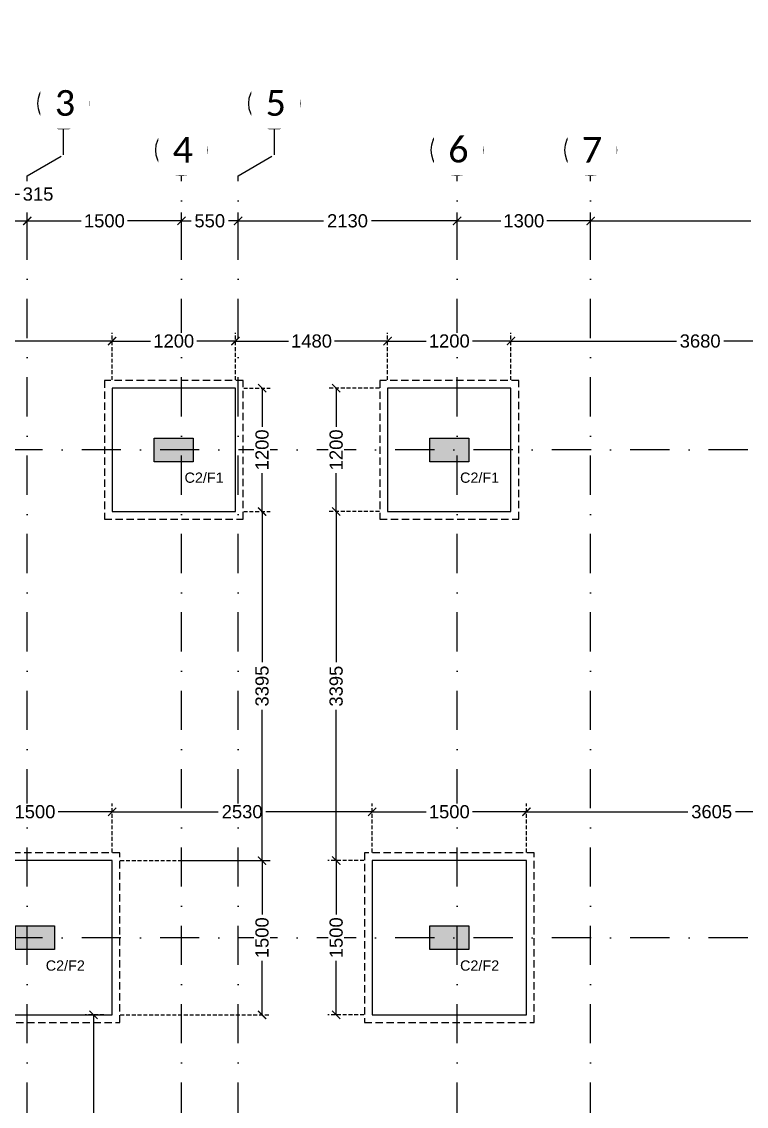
# Model space of a CAD drawing. Header units: millimetres. Extents: x -176651 to 954389, y -469666 to 486614.
# Drawn here: x 259313 to 266361, y 175516 to 186064 of the extents above; entities that cross this region are included whole.
import ezdxf
from ezdxf.xclip import XClip

# ---------------------------------------------------------------- set-up
doc = ezdxf.new("R2010")
doc.units = ezdxf.units.MM
doc.header["$LTSCALE"] = 150
doc.header["$XCLIPFRAME"] = 2
for name, pattern in [('1625E_Grid$0$DASHDOTX2', [50.8, 25.4, -12.7, 0, -12.7]), ('3BHK-W(SB)$0$HIDDEN', [0.375, 0.25, -0.125]), ('HIDDEN2', [4.7625, 3.175, -1.5875])]:
    doc.linetypes.add(name, pattern=pattern)
for name, color, linetype in [('1625E_Columns$0$ad-Column', 3, 'Continuous'), ('1625E_Columns$0$ad-Column Hatch', 125, 'Continuous'), ('1625E_Grid$0$ad-Grid', 8, '1625E_Grid$0$DASHDOTX2'), ('1625E_Grid$0$ad-Text main', 7, 'Continuous'), ('ad-External Dimensions', 6, 'Continuous'), ('ad-Footing line', 2, 'Continuous'), ('ad-Foundation text', 4, 'Continuous'), ('ad-PCC line', 8, 'HIDDEN2'), ("Plot's Boundary$0$ad-Road", 8, 'Continuous'), ("Plot's Boundary$0$ad-Road Hatch", 8, 'Continuous')]:
    doc.layers.add(name, color=color, linetype=linetype)
doc.layers.add('1625E_Grid$0$ad-Dimension', color=7, linetype='Continuous', lineweight=0, true_color=0x0000f9)
doc.styles.add('1625E_Grid$0$Standard', font='arial.ttf')
doc.styles.get("Standard").update_dxf_attribs({"font": 'arial.ttf'})
doc.dimstyles.new('1625E_Grid$0$A-75-DIM-INT (Framing)', dxfattribs={"dimscale": 100, "dimtxt": 1.6, "dimasz": 1, "dimexe": 1, "dimexo": 1, "dimgap": 0.5, "dimtad": 0, "dimdec": 0, "dimdsep": 46, "dimtxsty": '1625E_Grid$0$Standard', "dimblk": '1625E_Grid$0$_ArchTick', "dimcen": 0.025, "dimclrd": 5, "dimclre": 5, "dimclrt": 256, "dimazin": 2, "dimtfac": 1, "dimtdec": 0, "dimtmove": 1, "dimatfit": 0, "dimldrblk": '1625E_Grid$0$_ArchTick', "dimfxl": 1, "dimfxlon": 1, "dimtfill": 1, "dimtolj": 1, "dimtzin": 0, "dimarcsym": 0})
doc.dimstyles.new('A-75-DIM-INT (Framing)', dxfattribs={"dimscale": 100, "dimtxt": 1.6, "dimasz": 1, "dimexe": 1, "dimexo": 1, "dimgap": 0.5, "dimtad": 0, "dimdec": 0, "dimdsep": 46, "dimtxsty": 'Standard', "dimblk": 'ARCHTICK', "dimcen": 0.025, "dimclrd": 5, "dimclre": 5, "dimclrt": 256, "dimazin": 2, "dimtfac": 1, "dimtdec": 0, "dimtmove": 1, "dimatfit": 0, "dimldrblk": 'ARCHTICK', "dimfxl": 1, "dimfxlon": 1, "dimtfill": 1, "dimtolj": 1, "dimtzin": 0, "dimarcsym": 0})

# ---------------------------------------------------------------- blocks, each defined once
blk = doc.blocks.new('1625E_Grid$0$_ArchTick')
at = {"color": 0, "linetype": 'ByBlock', "const_width": 0.15}
blk.add_lwpolyline([(-0.5, -0.5), (0.5, 0.5)], dxfattribs=at)
blk = doc.blocks.new('*D248')
at = {"layer": '1625E_Grid$0$ad-Dimension', "lineweight": -2, "transparency": 16777216}
for p, q in [((2787, 15732), (2788, 15992)), ((2788, 15992), (2868, 15992)), ((2630, 15370), (2630, 15812)), ((2630, 15732), (2945, 15732)), ((2945, 15432), (2945, 15812))]:
    blk.add_line(p, q, dxfattribs=at)
at = {"layer": 'Defpoints', "color": 0, "transparency": 16777216}
for p in [(2945, 15732), (2945, 15352), (2630, 15290)]:
    blk.add_point(p, dxfattribs=at)
at = {"layer": '1625E_Grid$0$ad-Dimension', "lineweight": -2, "transparency": 16777216, "xscale": 80, "yscale": 80, "zscale": 80, "rotation": 180}
blk.add_blockref('1625E_Grid$0$_ArchTick', (2630, 15732), dxfattribs=at)
at = {"layer": '1625E_Grid$0$ad-Dimension', "lineweight": -2, "transparency": 16777216, "xscale": 80, "yscale": 80, "zscale": 80}
blk.add_blockref('1625E_Grid$0$_ArchTick', (2945, 15732), dxfattribs=at)
at = {"layer": '1625E_Grid$0$ad-Dimension', "transparency": 16777216, "insert": (3050, 15992), "char_height": 128, "attachment_point": 5, "style": '1625E_Grid$0$Standard', "bg_fill": 3, "box_fill_scale": 1.1, "bg_fill_color": 256, "bg_fill_true_color": 13158600, "bg_fill_transparency": 0}
blk.add_mtext('\\A1;315', dxfattribs=at)
blk = doc.blocks.new('*D251')
at = {"layer": '1625E_Grid$0$ad-Dimension', "lineweight": -2, "transparency": 16777216}
for p, q in [((2945, 15432), (2945, 15812)), ((2945, 15732), (3470, 15732)), ((4445, 15732), (3920, 15732)), ((4445, 15432), (4445, 15812))]:
    blk.add_line(p, q, dxfattribs=at)
at = {"layer": 'Defpoints', "color": 0, "transparency": 16777216}
for p in [(4445, 15732), (2945, 15352), (4445, 15352)]:
    blk.add_point(p, dxfattribs=at)
at = {"layer": '1625E_Grid$0$ad-Dimension', "lineweight": -2, "transparency": 16777216, "xscale": 80, "yscale": 80, "zscale": 80, "rotation": 180}
blk.add_blockref('1625E_Grid$0$_ArchTick', (2945, 15732), dxfattribs=at)
at = {"layer": '1625E_Grid$0$ad-Dimension', "lineweight": -2, "transparency": 16777216, "xscale": 80, "yscale": 80, "zscale": 80}
blk.add_blockref('1625E_Grid$0$_ArchTick', (4445, 15732), dxfattribs=at)
at = {"layer": '1625E_Grid$0$ad-Dimension', "transparency": 16777216, "insert": (3695, 15732), "char_height": 128, "attachment_point": 5, "style": '1625E_Grid$0$Standard', "bg_fill": 3, "box_fill_scale": 1.1, "bg_fill_color": 256, "bg_fill_true_color": 13158600, "bg_fill_transparency": 0}
blk.add_mtext('\\A1;1500', dxfattribs=at)
blk = doc.blocks.new('*D249')
at = {"layer": '1625E_Grid$0$ad-Dimension', "lineweight": -2, "transparency": 16777216}
for p, q in [((4445, 15370), (4445, 15812)), ((4445, 15732), (4539, 15732)), ((4995, 15732), (4901, 15732)), ((4995, 15432), (4995, 15812))]:
    blk.add_line(p, q, dxfattribs=at)
at = {"layer": 'Defpoints', "color": 0, "transparency": 16777216}
for p in [(4995, 15732), (4995, 15352), (4445, 15290)]:
    blk.add_point(p, dxfattribs=at)
at = {"layer": '1625E_Grid$0$ad-Dimension', "lineweight": -2, "transparency": 16777216, "xscale": 80, "yscale": 80, "zscale": 80, "rotation": 180}
blk.add_blockref('1625E_Grid$0$_ArchTick', (4445, 15732), dxfattribs=at)
at = {"layer": '1625E_Grid$0$ad-Dimension', "lineweight": -2, "transparency": 16777216, "xscale": 80, "yscale": 80, "zscale": 80}
blk.add_blockref('1625E_Grid$0$_ArchTick', (4995, 15732), dxfattribs=at)
at = {"layer": '1625E_Grid$0$ad-Dimension', "transparency": 16777216, "insert": (4720, 15732), "char_height": 128, "attachment_point": 5, "style": '1625E_Grid$0$Standard', "bg_fill": 3, "box_fill_scale": 1.1, "bg_fill_color": 256, "bg_fill_true_color": 13158600, "bg_fill_transparency": 0}
blk.add_mtext('\\A1;550', dxfattribs=at)
blk = doc.blocks.new('*D250')
at = {"layer": '1625E_Grid$0$ad-Dimension', "lineweight": -2, "transparency": 16777216}
for p, q in [((4995, 15370), (4995, 15812)), ((4995, 15732), (5828, 15732)), ((7125, 15732), (6292, 15732)), ((7125, 15432), (7125, 15812))]:
    blk.add_line(p, q, dxfattribs=at)
at = {"layer": 'Defpoints', "color": 0, "transparency": 16777216}
for p in [(7125, 15732), (7125, 15352), (4995, 15290)]:
    blk.add_point(p, dxfattribs=at)
at = {"layer": '1625E_Grid$0$ad-Dimension', "lineweight": -2, "transparency": 16777216, "xscale": 80, "yscale": 80, "zscale": 80, "rotation": 180}
blk.add_blockref('1625E_Grid$0$_ArchTick', (4995, 15732), dxfattribs=at)
at = {"layer": '1625E_Grid$0$ad-Dimension', "lineweight": -2, "transparency": 16777216, "xscale": 80, "yscale": 80, "zscale": 80}
blk.add_blockref('1625E_Grid$0$_ArchTick', (7125, 15732), dxfattribs=at)
at = {"layer": '1625E_Grid$0$ad-Dimension', "transparency": 16777216, "insert": (6060, 15732), "char_height": 128, "attachment_point": 5, "style": '1625E_Grid$0$Standard', "bg_fill": 3, "box_fill_scale": 1.1, "bg_fill_color": 256, "bg_fill_true_color": 13158600, "bg_fill_transparency": 0}
blk.add_mtext('\\A1;2130', dxfattribs=at)
blk = doc.blocks.new('*D252')
at = {"layer": '1625E_Grid$0$ad-Dimension', "lineweight": -2, "transparency": 16777216}
for p, q in [((7125, 15432), (7125, 15812)), ((7125, 15732), (7550, 15732)), ((8425, 15732), (8000, 15732)), ((8425, 15432), (8425, 15812))]:
    blk.add_line(p, q, dxfattribs=at)
at = {"layer": 'Defpoints', "color": 0, "transparency": 16777216}
for p in [(8425, 15732), (7125, 15352), (8425, 15352)]:
    blk.add_point(p, dxfattribs=at)
at = {"layer": '1625E_Grid$0$ad-Dimension', "lineweight": -2, "transparency": 16777216, "xscale": 80, "yscale": 80, "zscale": 80, "rotation": 180}
blk.add_blockref('1625E_Grid$0$_ArchTick', (7125, 15732), dxfattribs=at)
at = {"layer": '1625E_Grid$0$ad-Dimension', "lineweight": -2, "transparency": 16777216, "xscale": 80, "yscale": 80, "zscale": 80}
blk.add_blockref('1625E_Grid$0$_ArchTick', (8425, 15732), dxfattribs=at)
at = {"layer": '1625E_Grid$0$ad-Dimension', "transparency": 16777216, "insert": (7775, 15732), "char_height": 128, "attachment_point": 5, "style": '1625E_Grid$0$Standard', "bg_fill": 3, "box_fill_scale": 1.1, "bg_fill_color": 256, "bg_fill_true_color": 13158600, "bg_fill_transparency": 0}
blk.add_mtext('\\A1;1300', dxfattribs=at)
blk = doc.blocks.new('*D253')
at = {"layer": '1625E_Grid$0$ad-Dimension', "lineweight": -2, "transparency": 16777216}
for p, q in [((8425, 15432), (8425, 15812)), ((8425, 15732), (9984, 15732)), ((12005, 15732), (10446, 15732)), ((12005, 15432), (12005, 15812))]:
    blk.add_line(p, q, dxfattribs=at)
at = {"layer": 'Defpoints', "color": 0, "transparency": 16777216}
for p in [(12005, 15732), (8425, 15352), (12005, 15352)]:
    blk.add_point(p, dxfattribs=at)
at = {"layer": '1625E_Grid$0$ad-Dimension', "lineweight": -2, "transparency": 16777216, "xscale": 80, "yscale": 80, "zscale": 80, "rotation": 180}
blk.add_blockref('1625E_Grid$0$_ArchTick', (8425, 15732), dxfattribs=at)
at = {"layer": '1625E_Grid$0$ad-Dimension', "lineweight": -2, "transparency": 16777216, "xscale": 80, "yscale": 80, "zscale": 80}
blk.add_blockref('1625E_Grid$0$_ArchTick', (12005, 15732), dxfattribs=at)
at = {"layer": '1625E_Grid$0$ad-Dimension', "transparency": 16777216, "insert": (10215, 15732), "char_height": 128, "attachment_point": 5, "style": '1625E_Grid$0$Standard', "bg_fill": 3, "box_fill_scale": 1.1, "bg_fill_color": 256, "bg_fill_true_color": 13158600, "bg_fill_transparency": 0}
blk.add_mtext('\\A1;3580', dxfattribs=at)
blk = doc.blocks.new('1625E_Columns$0$zw$6AA0')
at = {"layer": '1625E_Columns$0$ad-Column Hatch', "transparency": 33554687}
h = blk.add_hatch(color=256, dxfattribs=at)
h.dxf.hatch_style = 1
h.paths.add_polyline_path([(0, -230), (380, -230), (380, 0), (0, 0)])
at = {"layer": '1625E_Columns$0$ad-Column'}
blk.add_lwpolyline([(0, -230), (380, -230), (380, 0), (0, 0)], close=True, dxfattribs=at)
blk = doc.blocks.new('1625E_Columns')
at = {"layer": '1625E_Columns$0$ad-Column', "xscale": -1, "rotation": 359.9999999999997}
for p in [(4560, 13620), (7240, 13620), (3210, 8875), (7240, 8875)]:
    blk.add_blockref('1625E_Columns$0$zw$6AA0', p, dxfattribs=at)
blk = doc.blocks.new('zw$D00E')
at = {"layer": 'ad-Footing line'}
for points in [[(-8350, -715), (-7150, -715), (-7150, 485), (-8350, 485)], [(-5670, -715), (-4470, -715), (-4470, 485), (-5670, 485)], [(-9850, -5610), (-8350, -5610), (-8350, -4110), (-9850, -4110)], [(-5820, -5610), (-4320, -5610), (-4320, -4110), (-5820, -4110)]]:
    blk.add_lwpolyline(points, close=True, dxfattribs=at)
at = {"layer": 'ad-PCC line', "ltscale": 0.15}
for points in [[(-8425, -790), (-7075, -790), (-7075, 560), (-8425, 560)], [(-5745, -790), (-4395, -790), (-4395, 560), (-5745, 560)], [(-9925, -5685), (-8275, -5685), (-8275, -4035), (-9925, -4035)], [(-5895, -5685), (-4245, -5685), (-4245, -4035), (-5895, -4035)]]:
    blk.add_lwpolyline(points, close=True, dxfattribs=at)
blk = doc.blocks.new('zw$3F63')
at = {"layer": 'ad-Foundation text', "char_height": 100, "width": 349.31, "attachment_point": 5}
for s, insert in [('\\pxt5;C2/F1', (-7455, -386)), ('\\pxt5;C2/F1', (-4775, -386)), ('\\pxt5;C2/F2', (-8805, -5131)), ('\\pxt5;C2/F2', (-4775, -5131))]:
    blk.add_mtext(s, dxfattribs=dict(at, insert=insert))
blk = doc.blocks.new('_ArchTick')
at = {"color": 0, "linetype": 'ByBlock', "const_width": 0.15}
blk.add_lwpolyline([(-0.5, -0.5), (0.5, 0.5)], dxfattribs=at)
blk = doc.blocks.new('*D191')
at = {"layer": 'ad-External Dimensions', "linetype": '3BHK-W(SB)$0$HIDDEN', "lineweight": -2, "transparency": 16777216}
for p, q in [((790, 565), (790, 1023)), ((3770, 565), (3770, 1023))]:
    blk.add_line(p, q, dxfattribs=at)
at = {"layer": 'ad-External Dimensions', "lineweight": -2, "transparency": 16777216}
for p, q in [((790, 943), (2048, 943)), ((3770, 943), (2512, 943))]:
    blk.add_line(p, q, dxfattribs=at)
at = {"layer": 'Defpoints', "color": 0, "transparency": 16777216}
for p in [(3770, 943), (790, 485), (3770, 485)]:
    blk.add_point(p, dxfattribs=at)
at = {"layer": 'ad-External Dimensions', "lineweight": -2, "transparency": 16777216, "xscale": 80, "yscale": 80, "zscale": 80, "rotation": 180}
blk.add_blockref('_ArchTick', (790, 943), dxfattribs=at)
at = {"layer": 'ad-External Dimensions', "lineweight": -2, "transparency": 16777216, "xscale": 80, "yscale": 80, "zscale": 80}
blk.add_blockref('_ArchTick', (3770, 943), dxfattribs=at)
at = {"layer": 'ad-External Dimensions', "transparency": 16777216, "insert": (2280, 943), "char_height": 128, "attachment_point": 5, "bg_fill": 3, "box_fill_scale": 1.1, "bg_fill_color": 256, "bg_fill_true_color": 13158600, "bg_fill_transparency": 0}
blk.add_mtext('\\A1;2980', dxfattribs=at)
blk = doc.blocks.new('*D192')
at = {"layer": 'ad-External Dimensions', "linetype": '3BHK-W(SB)$0$HIDDEN', "lineweight": -2, "transparency": 16777216}
for p, q in [((3770, 565), (3770, 1023)), ((4970, 565), (4970, 1023))]:
    blk.add_line(p, q, dxfattribs=at)
at = {"layer": 'ad-External Dimensions', "lineweight": -2, "transparency": 16777216}
for p, q in [((3770, 943), (4145, 943)), ((4970, 943), (4595, 943))]:
    blk.add_line(p, q, dxfattribs=at)
at = {"layer": 'Defpoints', "color": 0, "transparency": 16777216}
for p in [(4970, 943), (3770, 485), (4970, 485)]:
    blk.add_point(p, dxfattribs=at)
at = {"layer": 'ad-External Dimensions', "lineweight": -2, "transparency": 16777216, "xscale": 80, "yscale": 80, "zscale": 80, "rotation": 180}
blk.add_blockref('_ArchTick', (3770, 943), dxfattribs=at)
at = {"layer": 'ad-External Dimensions', "lineweight": -2, "transparency": 16777216, "xscale": 80, "yscale": 80, "zscale": 80}
blk.add_blockref('_ArchTick', (4970, 943), dxfattribs=at)
at = {"layer": 'ad-External Dimensions', "transparency": 16777216, "insert": (4370, 943), "char_height": 128, "attachment_point": 5, "bg_fill": 3, "box_fill_scale": 1.1, "bg_fill_color": 256, "bg_fill_true_color": 13158600, "bg_fill_transparency": 0}
blk.add_mtext('\\A1;1200', dxfattribs=at)
blk = doc.blocks.new('*D193')
at = {"layer": 'ad-External Dimensions', "linetype": '3BHK-W(SB)$0$HIDDEN', "lineweight": -2, "transparency": 16777216}
for p, q in [((4970, 565), (4970, 1023)), ((6450, 565), (6450, 1023))]:
    blk.add_line(p, q, dxfattribs=at)
at = {"layer": 'ad-External Dimensions', "lineweight": -2, "transparency": 16777216}
for p, q in [((4970, 943), (5485, 943)), ((6450, 943), (5935, 943))]:
    blk.add_line(p, q, dxfattribs=at)
at = {"layer": 'Defpoints', "color": 0, "transparency": 16777216}
for p in [(6450, 943), (4970, 485), (6450, 485)]:
    blk.add_point(p, dxfattribs=at)
at = {"layer": 'ad-External Dimensions', "lineweight": -2, "transparency": 16777216, "xscale": 80, "yscale": 80, "zscale": 80, "rotation": 180}
blk.add_blockref('_ArchTick', (4970, 943), dxfattribs=at)
at = {"layer": 'ad-External Dimensions', "lineweight": -2, "transparency": 16777216, "xscale": 80, "yscale": 80, "zscale": 80}
blk.add_blockref('_ArchTick', (6450, 943), dxfattribs=at)
at = {"layer": 'ad-External Dimensions', "transparency": 16777216, "insert": (5710, 943), "char_height": 128, "attachment_point": 5, "bg_fill": 3, "box_fill_scale": 1.1, "bg_fill_color": 256, "bg_fill_true_color": 13158600, "bg_fill_transparency": 0}
blk.add_mtext('\\A1;1480', dxfattribs=at)
blk = doc.blocks.new('*D194')
at = {"layer": 'ad-External Dimensions', "linetype": '3BHK-W(SB)$0$HIDDEN', "lineweight": -2, "transparency": 16777216}
for p, q in [((6450, 565), (6450, 1023)), ((7650, 565), (7650, 1023))]:
    blk.add_line(p, q, dxfattribs=at)
at = {"layer": 'ad-External Dimensions', "lineweight": -2, "transparency": 16777216}
for p, q in [((6450, 943), (6825, 943)), ((7650, 943), (7275, 943))]:
    blk.add_line(p, q, dxfattribs=at)
at = {"layer": 'Defpoints', "color": 0, "transparency": 16777216}
for p in [(7650, 943), (6450, 485), (7650, 485)]:
    blk.add_point(p, dxfattribs=at)
at = {"layer": 'ad-External Dimensions', "lineweight": -2, "transparency": 16777216, "xscale": 80, "yscale": 80, "zscale": 80, "rotation": 180}
blk.add_blockref('_ArchTick', (6450, 943), dxfattribs=at)
at = {"layer": 'ad-External Dimensions', "lineweight": -2, "transparency": 16777216, "xscale": 80, "yscale": 80, "zscale": 80}
blk.add_blockref('_ArchTick', (7650, 943), dxfattribs=at)
at = {"layer": 'ad-External Dimensions', "transparency": 16777216, "insert": (7050, 943), "char_height": 128, "attachment_point": 5, "bg_fill": 3, "box_fill_scale": 1.1, "bg_fill_color": 256, "bg_fill_true_color": 13158600, "bg_fill_transparency": 0}
blk.add_mtext('\\A1;1200', dxfattribs=at)
blk = doc.blocks.new('*D195')
at = {"layer": 'ad-External Dimensions', "linetype": '3BHK-W(SB)$0$HIDDEN', "lineweight": -2, "transparency": 16777216}
for p, q in [((7650, 565), (7650, 1023)), ((11330, 565), (11330, 1023))]:
    blk.add_line(p, q, dxfattribs=at)
at = {"layer": 'ad-External Dimensions', "lineweight": -2, "transparency": 16777216}
for p, q in [((7650, 943), (9259, 943)), ((11330, 943), (9721, 943))]:
    blk.add_line(p, q, dxfattribs=at)
at = {"layer": 'Defpoints', "color": 0, "transparency": 16777216}
for p in [(11330, 943), (7650, 485), (11330, 485)]:
    blk.add_point(p, dxfattribs=at)
at = {"layer": 'ad-External Dimensions', "lineweight": -2, "transparency": 16777216, "xscale": 80, "yscale": 80, "zscale": 80, "rotation": 180}
blk.add_blockref('_ArchTick', (7650, 943), dxfattribs=at)
at = {"layer": 'ad-External Dimensions', "lineweight": -2, "transparency": 16777216, "xscale": 80, "yscale": 80, "zscale": 80}
blk.add_blockref('_ArchTick', (11330, 943), dxfattribs=at)
at = {"layer": 'ad-External Dimensions', "transparency": 16777216, "insert": (9490, 943), "char_height": 128, "attachment_point": 5, "bg_fill": 3, "box_fill_scale": 1.1, "bg_fill_color": 256, "bg_fill_true_color": 13158600, "bg_fill_transparency": 0}
blk.add_mtext('\\A1;3680', dxfattribs=at)
blk = doc.blocks.new('*D155')
at = {"layer": 'ad-External Dimensions', "linetype": '3BHK-W(SB)$0$HIDDEN', "lineweight": -2, "transparency": 16777216}
for p, q in [((2270, -4030), (2270, -3555)), ((3770, -4030), (3770, -3555))]:
    blk.add_line(p, q, dxfattribs=at)
at = {"layer": 'ad-External Dimensions', "lineweight": -2, "transparency": 16777216}
for p, q in [((2270, -3635), (2795, -3635)), ((3770, -3635), (3245, -3635))]:
    blk.add_line(p, q, dxfattribs=at)
at = {"layer": 'Defpoints', "color": 0, "transparency": 16777216}
for p in [(3770, -3635), (2270, -4110), (3770, -4110)]:
    blk.add_point(p, dxfattribs=at)
at = {"layer": 'ad-External Dimensions', "lineweight": -2, "transparency": 16777216, "xscale": 80, "yscale": 80, "zscale": 80, "rotation": 180}
blk.add_blockref('_ArchTick', (2270, -3635), dxfattribs=at)
at = {"layer": 'ad-External Dimensions', "lineweight": -2, "transparency": 16777216, "xscale": 80, "yscale": 80, "zscale": 80}
blk.add_blockref('_ArchTick', (3770, -3635), dxfattribs=at)
at = {"layer": 'ad-External Dimensions', "transparency": 16777216, "insert": (3020, -3635), "char_height": 128, "attachment_point": 5, "bg_fill": 3, "box_fill_scale": 1.1, "bg_fill_color": 256, "bg_fill_true_color": 13158600, "bg_fill_transparency": 0}
blk.add_mtext('\\A1;1500', dxfattribs=at)
blk = doc.blocks.new('*D156')
at = {"layer": 'ad-External Dimensions', "linetype": '3BHK-W(SB)$0$HIDDEN', "lineweight": -2, "transparency": 16777216}
for p, q in [((3770, -4030), (3770, -3555)), ((6300, -4030), (6300, -3555))]:
    blk.add_line(p, q, dxfattribs=at)
at = {"layer": 'ad-External Dimensions', "lineweight": -2, "transparency": 16777216}
for p, q in [((3770, -3635), (4803, -3635)), ((6300, -3635), (5267, -3635))]:
    blk.add_line(p, q, dxfattribs=at)
at = {"layer": 'Defpoints', "color": 0, "transparency": 16777216}
for p in [(6300, -3635), (3770, -4110), (6300, -4110)]:
    blk.add_point(p, dxfattribs=at)
at = {"layer": 'ad-External Dimensions', "lineweight": -2, "transparency": 16777216, "xscale": 80, "yscale": 80, "zscale": 80, "rotation": 180}
blk.add_blockref('_ArchTick', (3770, -3635), dxfattribs=at)
at = {"layer": 'ad-External Dimensions', "lineweight": -2, "transparency": 16777216, "xscale": 80, "yscale": 80, "zscale": 80}
blk.add_blockref('_ArchTick', (6300, -3635), dxfattribs=at)
at = {"layer": 'ad-External Dimensions', "transparency": 16777216, "insert": (5035, -3635), "char_height": 128, "attachment_point": 5, "bg_fill": 3, "box_fill_scale": 1.1, "bg_fill_color": 256, "bg_fill_true_color": 13158600, "bg_fill_transparency": 0}
blk.add_mtext('\\A1;2530', dxfattribs=at)
blk = doc.blocks.new('*D157')
at = {"layer": 'ad-External Dimensions', "linetype": '3BHK-W(SB)$0$HIDDEN', "lineweight": -2, "transparency": 16777216}
for p, q in [((6300, -4030), (6300, -3555)), ((7800, -4030), (7800, -3555))]:
    blk.add_line(p, q, dxfattribs=at)
at = {"layer": 'ad-External Dimensions', "lineweight": -2, "transparency": 16777216}
for p, q in [((6300, -3635), (6825, -3635)), ((7800, -3635), (7275, -3635))]:
    blk.add_line(p, q, dxfattribs=at)
at = {"layer": 'Defpoints', "color": 0, "transparency": 16777216}
for p in [(7800, -3635), (6300, -4110), (7800, -4110)]:
    blk.add_point(p, dxfattribs=at)
at = {"layer": 'ad-External Dimensions', "lineweight": -2, "transparency": 16777216, "xscale": 80, "yscale": 80, "zscale": 80, "rotation": 180}
blk.add_blockref('_ArchTick', (6300, -3635), dxfattribs=at)
at = {"layer": 'ad-External Dimensions', "lineweight": -2, "transparency": 16777216, "xscale": 80, "yscale": 80, "zscale": 80}
blk.add_blockref('_ArchTick', (7800, -3635), dxfattribs=at)
at = {"layer": 'ad-External Dimensions', "transparency": 16777216, "insert": (7050, -3635), "char_height": 128, "attachment_point": 5, "bg_fill": 3, "box_fill_scale": 1.1, "bg_fill_color": 256, "bg_fill_true_color": 13158600, "bg_fill_transparency": 0}
blk.add_mtext('\\A1;1500', dxfattribs=at)
blk = doc.blocks.new('*D158')
at = {"layer": 'ad-External Dimensions', "linetype": '3BHK-W(SB)$0$HIDDEN', "lineweight": -2, "transparency": 16777216}
for p, q in [((7800, -4030), (7800, -3555)), ((11405, -4255), (11405, -3555))]:
    blk.add_line(p, q, dxfattribs=at)
at = {"layer": 'ad-External Dimensions', "lineweight": -2, "transparency": 16777216}
for p, q in [((7800, -3635), (9371, -3635)), ((11405, -3635), (9834, -3635))]:
    blk.add_line(p, q, dxfattribs=at)
at = {"layer": 'Defpoints', "color": 0, "transparency": 16777216}
for p in [(11405, -3635), (7800, -4110), (11405, -4335)]:
    blk.add_point(p, dxfattribs=at)
at = {"layer": 'ad-External Dimensions', "lineweight": -2, "transparency": 16777216, "xscale": 80, "yscale": 80, "zscale": 80, "rotation": 180}
blk.add_blockref('_ArchTick', (7800, -3635), dxfattribs=at)
at = {"layer": 'ad-External Dimensions', "lineweight": -2, "transparency": 16777216, "xscale": 80, "yscale": 80, "zscale": 80}
blk.add_blockref('_ArchTick', (11405, -3635), dxfattribs=at)
at = {"layer": 'ad-External Dimensions', "transparency": 16777216, "insert": (9602, -3635), "char_height": 128, "attachment_point": 5, "bg_fill": 3, "box_fill_scale": 1.1, "bg_fill_color": 256, "bg_fill_true_color": 13158600, "bg_fill_transparency": 0}
blk.add_mtext('\\A1;3605', dxfattribs=at)
blk = doc.blocks.new('*D162')
at = {"layer": 'ad-External Dimensions', "linetype": '3BHK-W(SB)$0$HIDDEN', "lineweight": -2, "transparency": 16777216}
for p, q in [((6220, -4110), (5870, -4110)), ((6220, -5610), (5870, -5610))]:
    blk.add_line(p, q, dxfattribs=at)
at = {"layer": 'ad-External Dimensions', "lineweight": -2, "transparency": 16777216}
for p, q in [((5950, -4110), (5950, -4635)), ((5950, -5610), (5950, -5085))]:
    blk.add_line(p, q, dxfattribs=at)
at = {"layer": 'Defpoints', "color": 0, "transparency": 16777216}
for p in [(6300, -4110), (5950, -5610), (6300, -5610)]:
    blk.add_point(p, dxfattribs=at)
at = {"layer": 'ad-External Dimensions', "lineweight": -2, "transparency": 16777216, "xscale": 80, "yscale": 80, "zscale": 80}
for p, rotation in [((5950, -4110), 90), ((5950, -5610), 270)]:
    blk.add_blockref('_ArchTick', p, dxfattribs=dict(at, rotation=rotation))
at = {"layer": 'ad-External Dimensions', "transparency": 16777216, "insert": (5950, -4860), "char_height": 128, "attachment_point": 5, "rotation": 90, "bg_fill": 3, "box_fill_scale": 1.1, "bg_fill_color": 256, "bg_fill_true_color": 13158600, "bg_fill_transparency": 0}
blk.add_mtext('\\A1;1500', dxfattribs=at)
blk = doc.blocks.new('*D163')
at = {"layer": 'ad-External Dimensions', "linetype": '3BHK-W(SB)$0$HIDDEN', "lineweight": -2, "transparency": 16777216}
for p, q in [((6370, -715), (5870, -715)), ((6220, -4110), (5870, -4110))]:
    blk.add_line(p, q, dxfattribs=at)
at = {"layer": 'ad-External Dimensions', "lineweight": -2, "transparency": 16777216}
for p, q in [((5950, -715), (5950, -2181)), ((5950, -4110), (5950, -2644))]:
    blk.add_line(p, q, dxfattribs=at)
at = {"layer": 'Defpoints', "color": 0, "transparency": 16777216}
for p in [(6450, -715), (5950, -4110), (6300, -4110)]:
    blk.add_point(p, dxfattribs=at)
at = {"layer": 'ad-External Dimensions', "lineweight": -2, "transparency": 16777216, "xscale": 80, "yscale": 80, "zscale": 80}
for p, rotation in [((5950, -715), 90), ((5950, -4110), 270)]:
    blk.add_blockref('_ArchTick', p, dxfattribs=dict(at, rotation=rotation))
at = {"layer": 'ad-External Dimensions', "transparency": 16777216, "insert": (5950, -2413), "char_height": 128, "attachment_point": 5, "rotation": 90, "bg_fill": 3, "box_fill_scale": 1.1, "bg_fill_color": 256, "bg_fill_true_color": 13158600, "bg_fill_transparency": 0}
blk.add_mtext('\\A1;3395', dxfattribs=at)
blk = doc.blocks.new('*D164')
at = {"layer": 'ad-External Dimensions', "linetype": '3BHK-W(SB)$0$HIDDEN', "lineweight": -2, "transparency": 16777216}
for p, q in [((6370, 485), (5870, 485)), ((6370, -715), (5870, -715))]:
    blk.add_line(p, q, dxfattribs=at)
at = {"layer": 'ad-External Dimensions', "lineweight": -2, "transparency": 16777216}
for p, q in [((5950, 485), (5950, 110)), ((5950, -715), (5950, -340))]:
    blk.add_line(p, q, dxfattribs=at)
at = {"layer": 'Defpoints', "color": 0, "transparency": 16777216}
for p in [(5950, 485), (6450, 485), (6450, -715)]:
    blk.add_point(p, dxfattribs=at)
at = {"layer": 'ad-External Dimensions', "lineweight": -2, "transparency": 16777216, "xscale": 80, "yscale": 80, "zscale": 80}
for p, rotation in [((5950, 485), 90), ((5950, -715), 270)]:
    blk.add_blockref('_ArchTick', p, dxfattribs=dict(at, rotation=rotation))
at = {"layer": 'ad-External Dimensions', "transparency": 16777216, "insert": (5950, -115), "char_height": 128, "attachment_point": 5, "rotation": 90, "bg_fill": 3, "box_fill_scale": 1.1, "bg_fill_color": 256, "bg_fill_true_color": 13158600, "bg_fill_transparency": 0}
blk.add_mtext('\\A1;1200', dxfattribs=at)
blk = doc.blocks.new('*D165')
at = {"layer": 'ad-External Dimensions', "linetype": '3BHK-W(SB)$0$HIDDEN', "lineweight": -2, "transparency": 16777216}
for p, q in [((5050, 485), (5309, 485)), ((5050, -715), (5309, -715))]:
    blk.add_line(p, q, dxfattribs=at)
at = {"layer": 'ad-External Dimensions', "lineweight": -2, "transparency": 16777216}
for p, q in [((5229, 485), (5229, 110)), ((5229, -715), (5229, -340))]:
    blk.add_line(p, q, dxfattribs=at)
at = {"layer": 'Defpoints', "color": 0, "transparency": 16777216}
for p in [(4970, 485), (5229, 485), (4970, -715)]:
    blk.add_point(p, dxfattribs=at)
at = {"layer": 'ad-External Dimensions', "lineweight": -2, "transparency": 16777216, "xscale": 80, "yscale": 80, "zscale": 80}
for p, rotation in [((5229, 485), 90), ((5229, -715), 270)]:
    blk.add_blockref('_ArchTick', p, dxfattribs=dict(at, rotation=rotation))
at = {"layer": 'ad-External Dimensions', "transparency": 16777216, "insert": (5229, -115), "char_height": 128, "attachment_point": 5, "rotation": 90, "bg_fill": 3, "box_fill_scale": 1.1, "bg_fill_color": 256, "bg_fill_true_color": 13158600, "bg_fill_transparency": 0}
blk.add_mtext('\\A1;1200', dxfattribs=at)
blk = doc.blocks.new('*D166')
at = {"layer": 'ad-External Dimensions', "linetype": '3BHK-W(SB)$0$HIDDEN', "lineweight": -2, "transparency": 16777216}
for p, q in [((5050, -715), (5309, -715)), ((4429, -4110), (5309, -4110))]:
    blk.add_line(p, q, dxfattribs=at)
at = {"layer": 'ad-External Dimensions', "lineweight": -2, "transparency": 16777216}
for p, q in [((5229, -715), (5229, -2181)), ((5229, -4110), (5229, -2644))]:
    blk.add_line(p, q, dxfattribs=at)
at = {"layer": 'Defpoints', "color": 0, "transparency": 16777216}
for p in [(4970, -715), (3770, -4110), (5229, -4110)]:
    blk.add_point(p, dxfattribs=at)
at = {"layer": 'ad-External Dimensions', "lineweight": -2, "transparency": 16777216, "xscale": 80, "yscale": 80, "zscale": 80}
for p, rotation in [((5229, -715), 90), ((5229, -4110), 270)]:
    blk.add_blockref('_ArchTick', p, dxfattribs=dict(at, rotation=rotation))
at = {"layer": 'ad-External Dimensions', "transparency": 16777216, "insert": (5229, -2412), "char_height": 128, "attachment_point": 5, "rotation": 90, "bg_fill": 3, "box_fill_scale": 1.1, "bg_fill_color": 256, "bg_fill_true_color": 13158600, "bg_fill_transparency": 0}
blk.add_mtext('\\A1;3395', dxfattribs=at)
blk = doc.blocks.new('*D167')
at = {"layer": 'ad-External Dimensions', "linetype": '3BHK-W(SB)$0$HIDDEN', "lineweight": -2, "transparency": 16777216}
for p, q in [((3850, -4110), (5309, -4110)), ((3850, -5610), (5309, -5610))]:
    blk.add_line(p, q, dxfattribs=at)
at = {"layer": 'ad-External Dimensions', "lineweight": -2, "transparency": 16777216}
for p, q in [((5229, -4110), (5229, -4635)), ((5229, -5610), (5229, -5085))]:
    blk.add_line(p, q, dxfattribs=at)
at = {"layer": 'Defpoints', "color": 0, "transparency": 16777216}
for p in [(3770, -4110), (3770, -5610), (5229, -5610)]:
    blk.add_point(p, dxfattribs=at)
at = {"layer": 'ad-External Dimensions', "lineweight": -2, "transparency": 16777216, "xscale": 80, "yscale": 80, "zscale": 80}
for p, rotation in [((5229, -4110), 90), ((5229, -5610), 270)]:
    blk.add_blockref('_ArchTick', p, dxfattribs=dict(at, rotation=rotation))
at = {"layer": 'ad-External Dimensions', "transparency": 16777216, "insert": (5229, -4860), "char_height": 128, "attachment_point": 5, "rotation": 90, "bg_fill": 3, "box_fill_scale": 1.1, "bg_fill_color": 256, "bg_fill_true_color": 13158600, "bg_fill_transparency": 0}
blk.add_mtext('\\A1;1500', dxfattribs=at)
blk = doc.blocks.new('*D168')
at = {"layer": 'ad-External Dimensions', "linetype": '3BHK-W(SB)$0$HIDDEN', "lineweight": -2, "transparency": 16777216}
for p, q in [((3690, -5610), (3509, -5610)), ((4090, -8240), (3509, -8240))]:
    blk.add_line(p, q, dxfattribs=at)
at = {"layer": 'ad-External Dimensions', "lineweight": -2, "transparency": 16777216}
for p, q in [((3589, -5610), (3589, -6693)), ((3589, -8240), (3589, -7157))]:
    blk.add_line(p, q, dxfattribs=at)
at = {"layer": 'Defpoints', "color": 0, "transparency": 16777216}
for p in [(3770, -5610), (3589, -8240), (4170, -8240)]:
    blk.add_point(p, dxfattribs=at)
at = {"layer": 'ad-External Dimensions', "lineweight": -2, "transparency": 16777216, "xscale": 80, "yscale": 80, "zscale": 80}
for p, rotation in [((3589, -5610), 90), ((3589, -8240), 270)]:
    blk.add_blockref('_ArchTick', p, dxfattribs=dict(at, rotation=rotation))
at = {"layer": 'ad-External Dimensions', "transparency": 16777216, "insert": (3589, -6925), "char_height": 128, "attachment_point": 5, "rotation": 90, "bg_fill": 3, "box_fill_scale": 1.1, "bg_fill_color": 256, "bg_fill_true_color": 13158600, "bg_fill_transparency": 0}
blk.add_mtext('\\A1;2630', dxfattribs=at)
blk = doc.blocks.new("Plot's Boundary$0$A$C4fb60e89")
at = {"layer": "Plot's Boundary$0$ad-Road Hatch", "ltscale": 5, "transparency": 33554687}
h = blk.add_hatch(dxfattribs=at)
h.set_pattern_fill('AR-HBONE', color=256, scale=15)
h.set_pattern_definition([(45, (-193247.7, -428758.8), (0, 2155.2615), [4572, -1524]), (135, (-192170.1, -427681.1), (2e-13, 2155.2615), [4572, -1524])])
h.paths.add_polyline_path([(175594, -250241), (169178, -249341), (167473, -249057), (167473, -138694), (101313, -138694), (101313, -199954), (101308, -237995), (101040, -268291), (101008, -280968), (101066, -293684), (101243, -311127), (100910, -319344), (100949, -333937), (100669, -366960), (100727, -390983), (100669, -404586), (100538, -420418), (100467, -428759), (92426, -427265), (92163, -427209), (92163, -321454), (24803, -321454), (24803, -412961), (15653, -411029), (15654, -321452), (-19535, -321452), (-34427, -319477), (-65207, -315395), (-171770, -301268), (-185854, -298333), (-193248, -296832), (-193244, -292908), (-191914, -285219), (-191839, -284679), (-183397, -286393), (-169723, -289243), (-53141, -304698), (-18730, -309262), (15653, -309262), (15653, 703), (24803, 1115), (24803, -129544), (92163, -129544), (92163, 15133), (101313, 17713), (101313, -129544), (167473, -129544), (167473, 35552), (175738, 37855), (175849, 28595), (175836, 25947), (175777, 14040), (175855, 2316), (175660, -18036), (175731, -34039), (175718, -46839), (175673, -63402), (175816, -82072), (175542, -106356), (175490, -124641), (175575, -145019), (175731, -168892), (175797, -181269), (175797, -192667), (175744, -208200), (175829, -223277), (175888, -234871)])
h.paths.add_polyline_path([(24803, -309264), (92163, -309264), (92163, -138694), (24803, -138694)], flags=16)
blk = doc.blocks.new("Plot's Boundary")
at = {"layer": "Plot's Boundary$0$ad-Road", "ltscale": 5}
blk.add_blockref("Plot's Boundary$0$A$C4fb60e89", (191839, 428759), dxfattribs=at)
blk = doc.blocks.new('1625E_Grid')
at = {"layer": '1625E_Grid$0$ad-Grid', "ltscale": 0.1}
for points in [[(3298.6, -4913.6), (3298.6, -4663.6), (2945, -4460), (2945, 16170), (3298.6, 16373.6), (3298.6, 16623.6)], [(5348.6, -4913.6), (5348.6, -4663.6), (4995, -4460), (4995, 16170), (5348.6, 16373.6), (5348.6, 16623.6)], [(4445, -4460), (4445, 16170)], [(7125, -4460), (7125, 16170)], [(8425, -4460), (8425, 16170)], [(16050, 13505), (-1950, 13505)], [(16050, 8760), (-1950, 8760)]]:
    blk.add_lwpolyline(points, dxfattribs=at)
at = {"layer": '1625E_Grid$0$ad-Grid', "color": 7, "linetype": 'ByBlock'}
for centre in [(3298.6, 16873.6), (5348.6, 16873.6), (4445, 16420), (7125, 16420), (8425, 16420)]:
    blk.add_circle(centre, 250, dxfattribs=at)
at = {"layer": '1625E_Grid$0$ad-Text main', "char_height": 250, "width": 227.385, "attachment_point": 5, "style": '1625E_Grid$0$Standard', "bg_fill": 2}
for s, insert in [('{\\fCalibri|b0|i0|c0|p34;3}', (3312, 16877.6)), ('{\\fCalibri|b0|i0|c0|p34;5}', (5362, 16877.6)), ('{\\fCalibri|b0|i0|c0|p34;4}', (4458.5, 16424)), ('{\\fCalibri|b0|i0|c0|p34;6}', (7138.5, 16424)), ('{\\fCalibri|b0|i0|c0|p34;7}', (8438.5, 16424))]:
    blk.add_mtext(s, dxfattribs=dict(at, insert=insert))
at = {"layer": '1625E_Grid$0$ad-Dimension'}
dim = blk.add_linear_dim(base=(2945, 15732), p1=(2630, 15289.9), p2=(2945, 15351.9), dimstyle='1625E_Grid$0$A-75-DIM-INT (Framing)', override={"dimscale": 80, "dimblk": '1625E_Grid$0$_ArchTick', "dimclrd": 256, "dimclre": 256, "dimfxl": 10, "dimtfill": 1, "dimtfillclr": 0}, dxfattribs=at)
dim.commit()
dim.dimension.update_dxf_attribs({"geometry": '*D248', "text_midpoint": (2908, 15992.4), "dimtype": 128})
dim = blk.add_linear_dim(base=(4445, 15732.4), p1=(2945, 15352.3), p2=(4445, 15352.3), dimstyle='1625E_Grid$0$A-75-DIM-INT (Framing)', override={"dimscale": 80, "dimblk": '1625E_Grid$0$_ArchTick', "dimclrd": 256, "dimclre": 256, "dimfxl": 10, "dimtfill": 1, "dimtfillclr": 0}, dxfattribs=at)
dim.commit()
dim.dimension.update_dxf_attribs({"geometry": '*D251', "text_midpoint": (3695, 15732.4)})
dim = blk.add_linear_dim(base=(4995, 15732), p1=(4445, 15289.9), p2=(4995, 15351.9), dimstyle='1625E_Grid$0$A-75-DIM-INT (Framing)', override={"dimscale": 80, "dimblk": '1625E_Grid$0$_ArchTick', "dimclrd": 256, "dimclre": 256, "dimfxl": 10, "dimtfill": 1, "dimtfillclr": 0}, dxfattribs=at)
dim.commit()
dim.dimension.update_dxf_attribs({"geometry": '*D249', "text_midpoint": (4720, 15732)})
dim = blk.add_linear_dim(base=(7125, 15732), p1=(4995, 15289.9), p2=(7125, 15351.9), dimstyle='1625E_Grid$0$A-75-DIM-INT (Framing)', override={"dimscale": 80, "dimblk": '1625E_Grid$0$_ArchTick', "dimclrd": 256, "dimclre": 256, "dimfxl": 10, "dimtfill": 1, "dimtfillclr": 0}, dxfattribs=at)
dim.commit()
dim.dimension.update_dxf_attribs({"geometry": '*D250', "text_midpoint": (6060, 15732)})
dim = blk.add_linear_dim(base=(8425, 15732.4), p1=(7125, 15352.3), p2=(8425, 15352.3), dimstyle='1625E_Grid$0$A-75-DIM-INT (Framing)', override={"dimscale": 80, "dimblk": '1625E_Grid$0$_ArchTick', "dimclrd": 256, "dimclre": 256, "dimfxl": 10, "dimtfill": 1, "dimtfillclr": 0}, dxfattribs=at)
dim.commit()
dim.dimension.update_dxf_attribs({"geometry": '*D252', "text_midpoint": (7775, 15732.4)})
dim = blk.add_linear_dim(base=(12005, 15732.4), p1=(8425, 15352.3), p2=(12005, 15352.3), dimstyle='1625E_Grid$0$A-75-DIM-INT (Framing)', override={"dimscale": 80, "dimblk": '1625E_Grid$0$_ArchTick', "dimclrd": 256, "dimclre": 256, "dimfxl": 10, "dimtfill": 1, "dimtfillclr": 0}, dxfattribs=at)
dim.commit()
dim.dimension.update_dxf_attribs({"geometry": '*D253', "text_midpoint": (10215, 15732.4)})
blk = doc.blocks.new('zw$2C0D')
at = {"layer": 'ad-External Dimensions'}
for base, p1, p2, picture, middle in [((3770, 942.9), (790, 485), (3770, 485), '*D191', (2280, 942.9)), ((3770, -3635.3), (2270, -4110), (3770, -4110), '*D155', (3020, -3635.3))]:
    dim = blk.add_linear_dim(base=base, p1=p1, p2=p2, dimstyle='A-75-DIM-INT (Framing)', override={"dimscale": 80, "dimblk": 'ArchTick', "dimclrd": 256, "dimclre": 256, "dimfxl": 10, "dimtfill": 1, "dimtfillclr": 0}, dxfattribs=at)
    dim.commit()
    dim.dimension.update_dxf_attribs({"geometry": picture, "text_midpoint": middle})
for base, p1, p2, picture, middle in [((4970, 942.9), (3770, 485), (4970, 485), '*D192', (4370, 942.9)), ((6300, -3635.3), (3770, -4110), (6300, -4110), '*D156', (5035, -3635.3))]:
    dim = blk.add_linear_dim(base=base, p1=p1, p2=p2, dimstyle='A-75-DIM-INT (Framing)', override={"dimscale": 80, "dimblk": 'ArchTick', "dimclrd": 256, "dimclre": 256, "dimfxl": 10, "dimtfill": 1, "dimtfillclr": 0}, dxfattribs=at)
    dim.commit()
    dim.dimension.update_dxf_attribs({"geometry": picture, "text_midpoint": middle})
for base, p1, p2, picture, middle in [((6450, 942.9), (4970, 485), (6450, 485), '*D193', (5710, 942.9)), ((7800, -3635.3), (6300, -4110), (7800, -4110), '*D157', (7050, -3635.3))]:
    dim = blk.add_linear_dim(base=base, p1=p1, p2=p2, dimstyle='A-75-DIM-INT (Framing)', override={"dimscale": 80, "dimblk": 'ArchTick', "dimclrd": 256, "dimclre": 256, "dimfxl": 10, "dimtfill": 1, "dimtfillclr": 0}, dxfattribs=at)
    dim.commit()
    dim.dimension.update_dxf_attribs({"geometry": picture, "text_midpoint": middle})
for base, p1, p2, picture, middle in [((7650, 942.9), (6450, 485), (7650, 485), '*D194', (7050, 942.9)), ((11405, -3635.3), (7800, -4110), (11405, -4335), '*D158', (9602.5, -3635.3))]:
    dim = blk.add_linear_dim(base=base, p1=p1, p2=p2, dimstyle='A-75-DIM-INT (Framing)', override={"dimscale": 80, "dimblk": 'ArchTick', "dimclrd": 256, "dimclre": 256, "dimfxl": 10, "dimtfill": 1, "dimtfillclr": 0}, dxfattribs=at)
    dim.commit()
    dim.dimension.update_dxf_attribs({"geometry": picture, "text_midpoint": middle})
for base, p1, p2, picture, middle in [((5229, 485), (4970, -715), (4970, 485), '*D165', (5229, -115)), ((5950.1, -5610), (6300, -4110), (6300, -5610), '*D162', (5950.1, -4860))]:
    dim = blk.add_linear_dim(base=base, p1=p1, p2=p2, angle=90, dimstyle='A-75-DIM-INT (Framing)', override={"dimscale": 80, "dimblk": 'ArchTick', "dimclrd": 256, "dimclre": 256, "dimfxl": 10, "dimtfill": 1, "dimtfillclr": 0}, dxfattribs=at)
    dim.commit()
    dim.dimension.update_dxf_attribs({"geometry": picture, "text_midpoint": middle})
dim = blk.add_linear_dim(base=(11330, 942.9), p1=(7650, 485), p2=(11330, 485), dimstyle='A-75-DIM-INT (Framing)', override={"dimscale": 80, "dimblk": 'ArchTick', "dimclrd": 256, "dimclre": 256, "dimfxl": 10, "dimtfill": 1, "dimtfillclr": 0}, dxfattribs=at)
dim.commit()
dim.dimension.update_dxf_attribs({"geometry": '*D195', "text_midpoint": (9490, 942.9)})
for base, p1, p2, picture, middle in [((5229, -4110), (4970, -715), (3770, -4110), '*D166', (5229, -2412.5)), ((5950.1, -4110), (6450, -715), (6300, -4110), '*D163', (5950.1, -2412.5))]:
    dim = blk.add_linear_dim(base=base, p1=p1, p2=p2, angle=90, dimstyle='A-75-DIM-INT (Framing)', override={"dimscale": 80, "dimblk": 'ArchTick', "dimclrd": 256, "dimclre": 256, "dimfxl": 10, "dimtfill": 1, "dimtfillclr": 0}, dxfattribs=at)
    dim.commit()
    dim.dimension.update_dxf_attribs({"geometry": picture, "text_midpoint": middle})
for base, p1, p2, override, picture, middle in [((5950.1, 485), (6450, -715), (6450, 485), {"dimscale": 80, "dimblk": 'ArchTick', "dimclrd": 256, "dimclre": 256, "dimfxl": 10, "dimtfill": 1, "dimtfillclr": 0}, '*D164', (5950.1, -115)), ((5229, -5610), (3770, -4110), (3770, -5610), {"dimscale": 80, "dimclrd": 256, "dimclre": 256, "dimfxl": 30}, '*D167', (5229, -4860))]:
    dim = blk.add_linear_dim(base=base, p1=p1, p2=p2, angle=90, dimstyle='A-75-DIM-INT (Framing)', override=override, dxfattribs=at)
    dim.commit()
    dim.dimension.update_dxf_attribs({"geometry": picture, "text_midpoint": middle})
dim = blk.add_linear_dim(base=(3589.2, -8240), p1=(3770, -5610), p2=(4170, -8240), angle=90, dimstyle='A-75-DIM-INT (Framing)', override={"dimscale": 80, "dimblk": 'ArchTick', "dimclrd": 256, "dimclre": 256, "dimfxl": 10, "dimtfill": 1, "dimtfillclr": 0}, dxfattribs=at)
dim.commit()
dim.dimension.update_dxf_attribs({"geometry": '*D168', "text_midpoint": (3589.2, -6925)})

msp = doc.modelspace()

# ---------------------------------------------------------------- block references
ref = msp.add_blockref("Plot's Boundary", (0, 0))
XClip(ref).set_block_clipping_path([(245322.2775057808, 154244.8999686334), (289002.2775057808, 204914.8999686334)])

# ---------------------------------------------------------------- next in the draw order: block references
msp.add_blockref('1625E_Grid', (256422, 168395))

# ---------------------------------------------------------------- next in the draw order: block references
at = {"layer": 'ad-External Dimensions'}
for name, p in [('zw$D00E', (268542, 182015)), ('1625E_Columns', (256422, 168395)), ('zw$3F63', (268542, 182015))]:
    msp.add_blockref(name, p, dxfattribs=at)

# ---------------------------------------------------------------- next in the draw order: block references
msp.add_blockref('zw$2C0D', (256422, 182015), dxfattribs=at)

doc.saveas('drawing.dxf')
